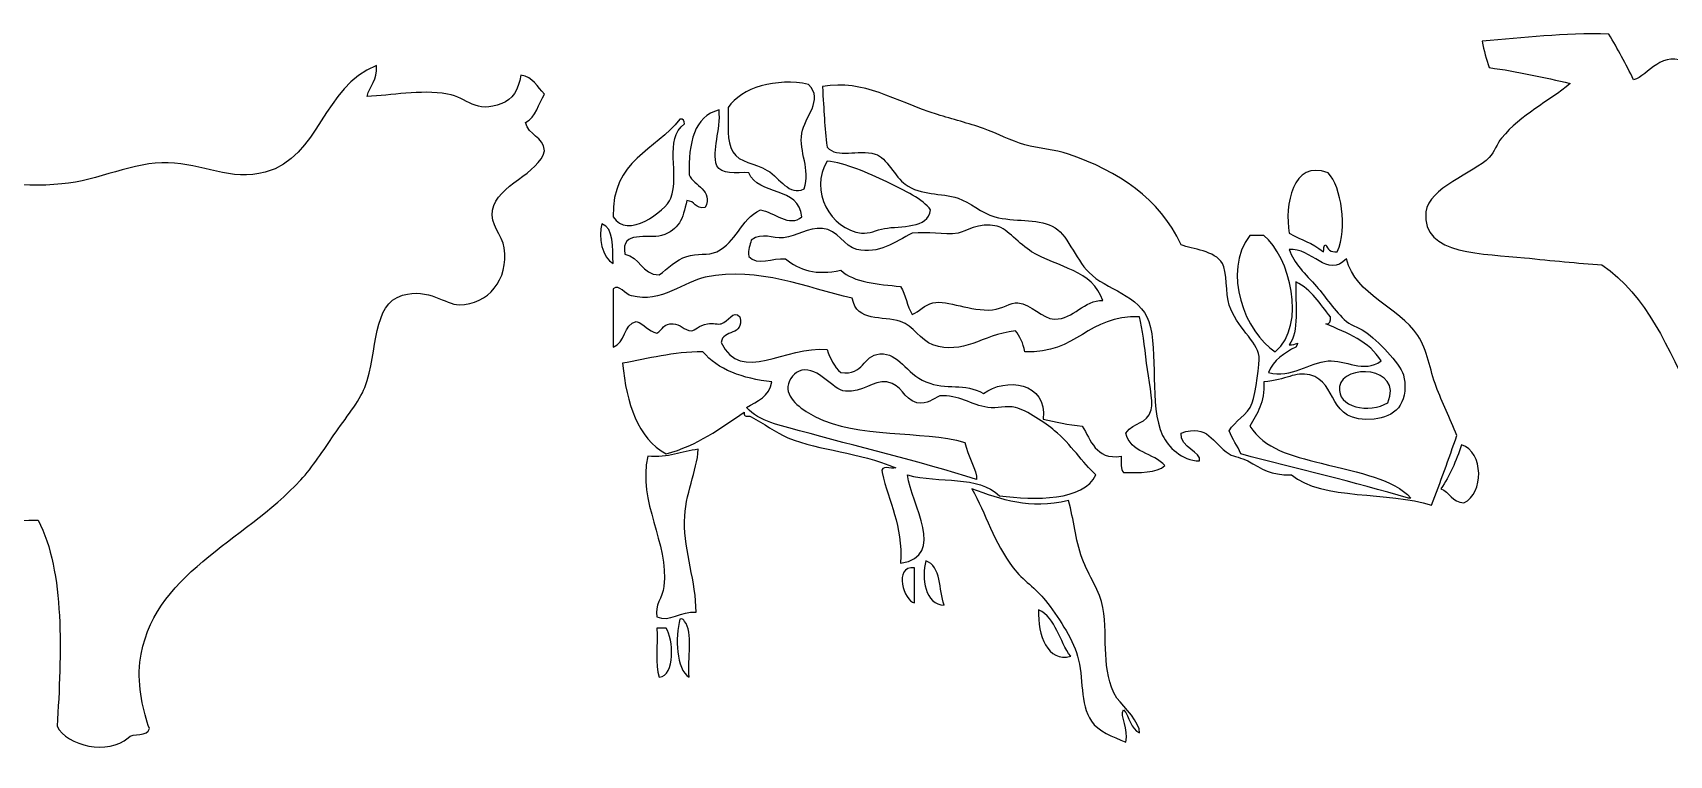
# Model space of a CAD drawing. Header units: centimetres. Extents: x -66 to 65, y -66 to 66.
# Drawn here: x -9.6 to 2.28, y 32.2 to 37.44 of the extents above; entities that cross this region are included whole.
import ezdxf

# ---------------------------------------------------------------- set-up
doc = ezdxf.new("R2010")
doc.units = ezdxf.units.CM
doc.header["$MEASUREMENT"] = 0
doc.layers.add('Layer 1', color=7, linetype='Continuous')

msp = doc.modelspace()

# ---------------------------------------------------------------- linework, layer by layer
at = {"layer": 'Layer 1'}
for points, knots in [([(1.83972, 37.42909), (1.90216, 37.32135), (1.96344, 37.21237), (2.01847, 37.09709), (2.01847, 37.09709), (2.1251, 37.12556), (2.22744, 37.32855), (2.41429, 37.21203), (2.41429, 37.21203), (2.36058, 37.0523), (2.34854, 36.79317), (2.50367, 36.73962), (2.50367, 36.73962), (3.01445, 36.73779), (3.49861, 36.84937), (3.99759, 36.829), (3.99759, 36.829), (4.52017, 36.80765), (5.03007, 36.66316), (5.52979, 36.62469), (5.52979, 36.62469), (5.58866, 36.62017), (5.65301, 36.62223), (5.70854, 36.62469), (5.70854, 36.62469), (6.2081, 36.64689), (6.73682, 36.67917), (7.24077, 36.70131), (7.24077, 36.70131), (7.32451, 36.70499), (7.41058, 36.7233), (7.49609, 36.71406), (7.49609, 36.71406), (7.86018, 36.67482), (8.12315, 36.41566), (8.18565, 36.06289), (8.18565, 36.06289), (8.21401, 35.90229), (8.20875, 35.69742), (8.22388, 35.50107), (8.22388, 35.50107), (8.23766, 35.32377), (8.2116, 35.10618), (8.26222, 34.93928), (8.26222, 34.93928), (8.28452, 34.86583), (8.37252, 34.80643), (8.41544, 34.73497), (8.41544, 34.73497), (8.55842, 34.49698), (8.55649, 34.23692), (8.5176, 33.86671), (8.5176, 33.86671), (8.28789, 34.04562), (8.21695, 34.38326), (8.10898, 34.6839), (8.10898, 34.6839), (8.18894, 35.15592), (8.15748, 35.76702), (7.93023, 36.05013), (7.93023, 36.05013), (7.91102, 35.69231), (7.90941, 35.31139), (7.89192, 34.91374), (7.89192, 34.91374), (7.88054, 34.65535), (7.83403, 34.37354), (7.85366, 34.16042), (7.85366, 34.16042), (7.87218, 33.95883), (8.0182, 33.79365), (8.04514, 33.62414), (8.04514, 33.62414), (7.98325, 33.47751), (7.92841, 33.32381), (7.85366, 33.19001), (7.85366, 33.19001), (7.87369, 33.02705), (7.86996, 32.84031), (7.87919, 32.66651), (7.87919, 32.66651), (7.76568, 32.6268), (7.69742, 32.54181), (7.71319, 32.37282), (7.71319, 32.37282), (7.58365, 32.3692), (7.4153, 32.34043), (7.29184, 32.37282), (7.29184, 32.37282), (7.34542, 32.58181), (7.52597, 32.78933), (7.54722, 33.04954), (7.54722, 33.04954), (7.55251, 33.11444), (7.52118, 33.17728), (7.52163, 33.24107), (7.52163, 33.24107), (7.52203, 33.28626), (7.54753, 33.32857), (7.54722, 33.36876), (7.54722, 33.36876), (7.54539, 33.55738), (7.4475, 33.72441), (7.394, 33.89226), (7.394, 33.89226), (7.21882, 33.79145), (7.1759, 33.55137), (7.11309, 33.35598), (7.11309, 33.35598), (7.04734, 33.15162), (6.98061, 32.92624), (6.9854, 32.67926), (6.9854, 32.67926), (6.89878, 32.58282), (6.80567, 32.49297), (6.71727, 32.39835), (6.71727, 32.39835), (6.61085, 32.39835), (6.50444, 32.39835), (6.39802, 32.39835), (6.39802, 32.39835), (6.45591, 32.55874), (6.5509, 32.70945), (6.62789, 32.88354), (6.62789, 32.88354), (6.7342, 33.12405), (6.83847, 33.36085), (6.80664, 33.7518), (6.80664, 33.7518), (6.74605, 33.77424), (6.72451, 33.65814), (6.65342, 33.64967), (6.65342, 33.64967), (6.52809, 33.71672), (6.37788, 33.74714), (6.27033, 33.64967), (6.27033, 33.64967), (6.13661, 33.75423), (6.04644, 33.90243), (5.91282, 34.00718), (5.91282, 34.00718), (5.39532, 33.98419), (4.8592, 33.97974), (4.34236, 33.95612), (4.34236, 33.95612), (4.29346, 33.77663), (4.12535, 33.6002), (4.08696, 33.3943), (4.08696, 33.3943), (4.04074, 33.14604), (4.14149, 32.89802), (4.09977, 32.60267), (4.09977, 32.60267), (3.99277, 32.56917), (3.91342, 32.50805), (3.93374, 32.34729), (3.93374, 32.34729), (3.78592, 32.34938), (3.58055, 32.34441), (3.47408, 32.34729), (3.47408, 32.34729), (3.49731, 32.50011), (3.64654, 32.65802), (3.67836, 32.83251), (3.67836, 32.83251), (3.72059, 33.0636), (3.65246, 33.29378), (3.66563, 33.54752), (3.66563, 33.54752), (3.53834, 33.50558), (3.55924, 33.28415), (3.53794, 33.12614), (3.53794, 33.12614), (3.5154, 32.95887), (3.49905, 32.78292), (3.4741, 32.64095), (3.4741, 32.64095), (3.38835, 32.56927), (3.30545, 32.49464), (3.3081, 32.33451), (3.3081, 32.33451), (3.17615, 32.33451), (3.0442, 32.33451), (2.91228, 32.33451), (2.91228, 32.33451), (2.92707, 32.58078), (3.13667, 32.82089), (3.18046, 33.10064), (3.18046, 33.10064), (3.22052, 33.35655), (3.17035, 33.6133), (3.20599, 33.90505), (3.20599, 33.90505), (3.0729, 33.98051), (2.92543, 34.04158), (2.78464, 34.10936), (2.78464, 34.10936), (2.67788, 34.32465), (2.56395, 34.54825), (2.45267, 34.77333), (2.45267, 34.77333), (2.26556, 35.15171), (2.12252, 35.53022), (1.78865, 35.7565), (1.78865, 35.7565), (1.61519, 35.7687), (1.4254, 35.7855), (1.22689, 35.80756), (1.22689, 35.80756), (0.94437, 35.83897), (0.47791, 35.81986), (0.51185, 36.13956), (0.51185, 36.13956), (0.53061, 36.3163), (0.85748, 36.41811), (0.97151, 36.53538), (0.97151, 36.53538), (1.00937, 36.57433), (1.02705, 36.63508), (1.06089, 36.67582), (1.06089, 36.67582), (1.20273, 36.84677), (1.39887, 36.9367), (1.55886, 37.07164), (1.55886, 37.07164), (1.36772, 37.11461), (1.17685, 37.15781), (0.97151, 37.18655), (0.97151, 37.18655), (0.95257, 37.24852), (0.92986, 37.3067), (0.92045, 37.37808), (0.92045, 37.37808), (1.2212, 37.40064), (1.50631, 37.43901), (1.83972, 37.42909)], [0, 0, 0, 0, 0.01666667, 0.01666667, 0.01666667, 0.01666667, 0.03333333, 0.03333333, 0.03333333, 0.03333333, 0.05, 0.05, 0.05, 0.05, 0.06666667, 0.06666667, 0.06666667, 0.06666667, 0.08333333, 0.08333333, 0.08333333, 0.08333333, 0.1, 0.1, 0.1, 0.1, 0.11666667, 0.11666667, 0.11666667, 0.11666667, 0.13333333, 0.13333333, 0.13333333, 0.13333333, 0.15, 0.15, 0.15, 0.15, 0.16666667, 0.16666667, 0.16666667, 0.16666667, 0.18333333, 0.18333333, 0.18333333, 0.18333333, 0.2, 0.2, 0.2, 0.2, 0.21666667, 0.21666667, 0.21666667, 0.21666667, 0.23333333, 0.23333333, 0.23333333, 0.23333333, 0.25, 0.25, 0.25, 0.25, 0.26666667, 0.26666667, 0.26666667, 0.26666667, 0.28333333, 0.28333333, 0.28333333, 0.28333333, 0.3, 0.3, 0.3, 0.3, 0.31666667, 0.31666667, 0.31666667, 0.31666667, 0.33333333, 0.33333333, 0.33333333, 0.33333333, 0.35, 0.35, 0.35, 0.35, 0.36666667, 0.36666667, 0.36666667, 0.36666667, 0.38333333, 0.38333333, 0.38333333, 0.38333333, 0.4, 0.4, 0.4, 0.4, 0.41666667, 0.41666667, 0.41666667, 0.41666667, 0.43333333, 0.43333333, 0.43333333, 0.43333333, 0.45, 0.45, 0.45, 0.45, 0.46666667, 0.46666667, 0.46666667, 0.46666667, 0.48333333, 0.48333333, 0.48333333, 0.48333333, 0.5, 0.5, 0.5, 0.5, 0.51666667, 0.51666667, 0.51666667, 0.51666667, 0.53333333, 0.53333333, 0.53333333, 0.53333333, 0.55, 0.55, 0.55, 0.55, 0.56666667, 0.56666667, 0.56666667, 0.56666667, 0.58333333, 0.58333333, 0.58333333, 0.58333333, 0.6, 0.6, 0.6, 0.6, 0.61666667, 0.61666667, 0.61666667, 0.61666667, 0.63333333, 0.63333333, 0.63333333, 0.63333333, 0.65, 0.65, 0.65, 0.65, 0.66666667, 0.66666667, 0.66666667, 0.66666667, 0.68333333, 0.68333333, 0.68333333, 0.68333333, 0.7, 0.7, 0.7, 0.7, 0.71666667, 0.71666667, 0.71666667, 0.71666667, 0.73333333, 0.73333333, 0.73333333, 0.73333333, 0.75, 0.75, 0.75, 0.75, 0.76666667, 0.76666667, 0.76666667, 0.76666667, 0.78333333, 0.78333333, 0.78333333, 0.78333333, 0.8, 0.8, 0.8, 0.8, 0.81666667, 0.81666667, 0.81666667, 0.81666667, 0.83333333, 0.83333333, 0.83333333, 0.83333333, 0.85, 0.85, 0.85, 0.85, 0.86666667, 0.86666667, 0.86666667, 0.86666667, 0.88333333, 0.88333333, 0.88333333, 0.88333333, 0.9, 0.9, 0.9, 0.9, 0.91666667, 0.91666667, 0.91666667, 0.91666667, 0.93333333, 0.93333333, 0.93333333, 0.93333333, 0.95, 0.95, 0.95, 0.95, 0.96666667, 0.96666667, 0.96666667, 0.96666667, 1, 1, 1, 1]), ([(-7.17144, 36.97744), (-6.99459, 36.9822), (-6.78922, 37.02935), (-6.5878, 36.99461), (-6.5878, 36.99461), (-6.44252, 36.96961), (-6.3841, 36.84869), (-6.19304, 36.92598), (-6.19304, 36.92598), (-6.11671, 36.95683), (-6.07408, 37.02089), (-6.05567, 37.13193), (-6.05567, 37.13193), (-5.96582, 37.11883), (-5.93565, 37.04599), (-5.88406, 36.99461), (-5.88406, 36.99461), (-5.92737, 36.92349), (-5.9451, 36.82676), (-6.02138, 36.78861), (-6.02138, 36.78861), (-6.00154, 36.69402), (-5.89247, 36.68865), (-5.88406, 36.58268), (-5.88406, 36.58268), (-5.91891, 36.41692), (-6.22828, 36.33535), (-6.2617, 36.15353), (-6.2617, 36.15353), (-6.28104, 36.04817), (-6.18984, 35.9757), (-6.17587, 35.87889), (-6.17587, 35.87889), (-6.14245, 35.6477), (-6.29276, 35.46691), (-6.50202, 35.46691), (-6.50202, 35.46691), (-6.60381, 35.46691), (-6.72199, 35.59068), (-6.914, 35.53557), (-6.914, 35.53557), (-7.13773, 35.47138), (-7.08704, 35.13973), (-7.18864, 34.86612), (-7.18864, 34.86612), (-7.22584, 34.76584), (-7.32876, 34.64334), (-7.41174, 34.52274), (-7.41174, 34.52274), (-7.48566, 34.41553), (-7.56946, 34.28681), (-7.65209, 34.19664), (-7.65209, 34.19664), (-8.06791, 33.74306), (-8.74143, 33.51478), (-8.81933, 32.87489), (-8.81933, 32.87489), (-8.84071, 32.69952), (-8.79192, 32.50855), (-8.7507, 32.39425), (-8.7507, 32.39425), (-8.75993, 32.32911), (-8.8741, 32.36888), (-8.90519, 32.32559), (-8.90519, 32.32559), (-9.0491, 32.20012), (-9.34823, 32.26627), (-9.42018, 32.41142), (-9.42018, 32.41142), (-9.38822, 32.93138), (-9.36229, 33.53058), (-9.55745, 33.90483), (-9.55745, 33.90483), (-9.92144, 33.89959), (-10.29159, 33.86744), (-10.65605, 33.90483), (-10.65605, 33.90483), (-10.79096, 33.91861), (-10.95786, 34.01453), (-11.10238, 33.97346), (-11.10238, 33.97346), (-11.27237, 33.92515), (-11.35371, 33.60622), (-11.3255, 33.35553), (-11.3255, 33.35553), (-11.29798, 33.11058), (-11.09738, 32.86661), (-11.05086, 32.66894), (-11.05086, 32.66894), (-11.02088, 32.54149), (-11.04073, 32.45934), (-11.11955, 32.39422), (-11.11955, 32.39422), (-11.48539, 32.34879), (-11.42578, 32.72881), (-11.63448, 32.84052), (-11.63448, 32.84052), (-11.60501, 33.25912), (-11.72367, 33.52952), (-11.7718, 33.87046), (-11.7718, 33.87046), (-11.7977, 33.90631), (-11.83064, 33.80458), (-11.89195, 33.81895), (-11.89195, 33.81895), (-11.96839, 33.83665), (-11.99358, 33.97172), (-12.04641, 33.97347), (-12.04641, 33.97347), (-12.12758, 33.97617), (-12.22707, 33.76106), (-12.28673, 33.63017), (-12.28673, 33.63017), (-12.36214, 33.46491), (-12.41624, 33.32145), (-12.47556, 33.2525), (-12.47556, 33.2525), (-12.47556, 33.01795), (-12.47556, 32.78331), (-12.47556, 32.54873), (-12.47556, 32.54873), (-12.65767, 32.55561), (-12.84024, 32.53971), (-12.90471, 32.66893), (-12.90471, 32.66893), (-12.98625, 32.83228), (-12.88714, 33.01043), (-12.78454, 33.1152), (-12.78454, 33.1152), (-12.76642, 33.49924), (-12.67334, 33.86982), (-12.69874, 34.24809), (-12.69874, 34.24809), (-12.71398, 34.47579), (-12.8042, 34.65147), (-12.78454, 34.93471), (-12.78454, 34.93471), (-12.90646, 34.87648), (-12.99771, 34.75411), (-13.02486, 34.55707), (-13.02486, 34.55707), (-13.05785, 34.31701), (-12.92355, 33.98597), (-13.14498, 33.90482), (-13.14498, 33.90482), (-13.27812, 34.02338), (-13.18684, 34.36647), (-13.21369, 34.59144), (-13.21369, 34.59144), (-13.32765, 34.44216), (-13.3341, 34.18544), (-13.40247, 33.99062), (-13.40247, 33.99062), (-13.53775, 34.45473), (-13.14037, 34.86496), (-13.02488, 35.31237), (-13.02488, 35.31237), (-12.90537, 35.77491), (-12.93402, 36.23211), (-12.63002, 36.49678), (-12.63002, 36.49678), (-12.19163, 36.54951), (-11.77624, 36.59108), (-11.32544, 36.56544), (-11.32544, 36.56544), (-10.66245, 36.52776), (-9.99951, 36.28509), (-9.38575, 36.34232), (-9.38575, 36.34232), (-9.12434, 36.36666), (-8.86545, 36.5043), (-8.6133, 36.49678), (-8.6133, 36.49678), (-8.3702, 36.48958), (-8.1579, 36.35991), (-7.90951, 36.42812), (-7.90951, 36.42812), (-7.5115, 36.5375), (-7.4953, 37.05111), (-7.10272, 37.20054), (-7.10272, 37.20054), (-7.09302, 37.09357), (-7.15387, 37.05716), (-7.17144, 36.97744)], [0, 0, 0, 0, 0.0212766, 0.0212766, 0.0212766, 0.0212766, 0.04255319, 0.04255319, 0.04255319, 0.04255319, 0.06382979, 0.06382979, 0.06382979, 0.06382979, 0.08510638, 0.08510638, 0.08510638, 0.08510638, 0.10638298, 0.10638298, 0.10638298, 0.10638298, 0.12765957, 0.12765957, 0.12765957, 0.12765957, 0.14893617, 0.14893617, 0.14893617, 0.14893617, 0.17021277, 0.17021277, 0.17021277, 0.17021277, 0.19148936, 0.19148936, 0.19148936, 0.19148936, 0.21276596, 0.21276596, 0.21276596, 0.21276596, 0.23404255, 0.23404255, 0.23404255, 0.23404255, 0.25531915, 0.25531915, 0.25531915, 0.25531915, 0.27659574, 0.27659574, 0.27659574, 0.27659574, 0.29787234, 0.29787234, 0.29787234, 0.29787234, 0.31914894, 0.31914894, 0.31914894, 0.31914894, 0.34042553, 0.34042553, 0.34042553, 0.34042553, 0.36170213, 0.36170213, 0.36170213, 0.36170213, 0.38297872, 0.38297872, 0.38297872, 0.38297872, 0.40425532, 0.40425532, 0.40425532, 0.40425532, 0.42553191, 0.42553191, 0.42553191, 0.42553191, 0.44680851, 0.44680851, 0.44680851, 0.44680851, 0.46808511, 0.46808511, 0.46808511, 0.46808511, 0.4893617, 0.4893617, 0.4893617, 0.4893617, 0.5106383, 0.5106383, 0.5106383, 0.5106383, 0.53191489, 0.53191489, 0.53191489, 0.53191489, 0.55319149, 0.55319149, 0.55319149, 0.55319149, 0.57446809, 0.57446809, 0.57446809, 0.57446809, 0.59574468, 0.59574468, 0.59574468, 0.59574468, 0.61702128, 0.61702128, 0.61702128, 0.61702128, 0.63829787, 0.63829787, 0.63829787, 0.63829787, 0.65957447, 0.65957447, 0.65957447, 0.65957447, 0.68085106, 0.68085106, 0.68085106, 0.68085106, 0.70212766, 0.70212766, 0.70212766, 0.70212766, 0.72340426, 0.72340426, 0.72340426, 0.72340426, 0.74468085, 0.74468085, 0.74468085, 0.74468085, 0.76595745, 0.76595745, 0.76595745, 0.76595745, 0.78723404, 0.78723404, 0.78723404, 0.78723404, 0.80851064, 0.80851064, 0.80851064, 0.80851064, 0.82978723, 0.82978723, 0.82978723, 0.82978723, 0.85106383, 0.85106383, 0.85106383, 0.85106383, 0.87234043, 0.87234043, 0.87234043, 0.87234043, 0.89361702, 0.89361702, 0.89361702, 0.89361702, 0.91489362, 0.91489362, 0.91489362, 0.91489362, 0.93617021, 0.93617021, 0.93617021, 0.93617021, 0.95744681, 0.95744681, 0.95744681, 0.95744681, 1, 1, 1, 1]), ([(-3.96715, 37.06499), (-3.85436, 36.94828), (-3.99827, 36.8284), (-4.01718, 36.71108), (-4.01718, 36.71108), (-4.03935, 36.57315), (-3.95008, 36.45152), (-4.00043, 36.30645), (-4.00043, 36.30645), (-4.11153, 36.25441), (-4.17008, 36.38231), (-4.26734, 36.44128), (-4.26734, 36.44128), (-4.35732, 36.49594), (-4.46853, 36.49399), (-4.51748, 36.57616), (-4.51748, 36.57616), (-4.56463, 36.65535), (-4.54666, 36.76502), (-4.5509, 36.89641), (-4.5509, 36.89641), (-4.45618, 37.04327), (-4.19972, 37.11341), (-3.96715, 37.06499)], [0, 0, 0, 0, 0.14285714, 0.14285714, 0.14285714, 0.14285714, 0.28571429, 0.28571429, 0.28571429, 0.28571429, 0.42857143, 0.42857143, 0.42857143, 0.42857143, 0.57142857, 0.57142857, 0.57142857, 0.57142857, 0.71428571, 0.71428571, 0.71428571, 0.71428571, 1, 1, 1, 1]), ([(0.4026, 34.06441), (0.27195, 34.20546), (0.04147, 34.24335), (-0.24783, 34.3173), (-0.24783, 34.3173), (-0.46884, 34.37379), (-0.65928, 34.41988), (-0.76483, 34.58702), (-0.76483, 34.58702), (-0.71485, 34.67687), (-0.6558, 34.75762), (-0.66495, 34.9073), (-0.66495, 34.9073), (-0.49863, 34.92103), (-0.44019, 34.98392), (-0.33123, 34.95791), (-0.33123, 34.95791), (-0.1179, 34.90674), (-0.21722, 34.60437), (0.13571, 34.63763), (0.13571, 34.63763), (0.27819, 34.65102), (0.3899, 34.74309), (0.35254, 34.94105), (0.35254, 34.94105), (0.33651, 35.02577), (0.19273, 35.17642), (0.08563, 35.2613), (0.08563, 35.2613), (0.04242, 35.29548), (-0.02475, 35.31128), (-0.06449, 35.34557), (-0.06449, 35.34557), (-0.15183, 35.42106), (-0.21549, 35.52459), (-0.28132, 35.59846), (-0.28132, 35.59846), (-0.36345, 35.69075), (-0.44626, 35.76718), (-0.48142, 35.86815), (-0.48142, 35.86815), (-0.31733, 35.88336), (-0.20244, 35.65246), (-0.06446, 35.80073), (-0.06446, 35.80073), (0.00314, 35.53125), (0.31186, 35.45455), (0.45256, 35.24447), (0.45256, 35.24447), (0.52381, 35.13819), (0.53966, 34.99653), (0.58604, 34.87358), (0.58604, 34.87358), (0.63007, 34.75666), (0.6851, 34.64376), (0.73616, 34.51957), (0.73616, 34.51957), (0.67869, 34.34725), (0.61546, 34.18074), (0.55264, 34.01387), (0.55264, 34.01387), (0.2416, 34.11513), (-0.23733, 34.0471), (-0.46476, 34.23297), (-0.46476, 34.23297), (-0.6184, 34.23091), (-0.67539, 34.27432), (-0.78155, 34.3342), (-0.78155, 34.3342), (-0.82597, 34.3591), (-0.87976, 34.36214), (-0.91509, 34.38476), (-0.91509, 34.38476), (-1.04516, 34.46773), (-1.0623, 34.60413), (-1.26529, 34.53642), (-1.26529, 34.53642), (-1.27548, 34.42469), (-1.10953, 34.40206), (-1.13186, 34.33417), (-1.13186, 34.33417), (-1.26063, 34.3361), (-1.35988, 34.43717), (-1.39872, 34.51954), (-1.39872, 34.51954), (-1.50138, 34.73703), (-1.42584, 35.12692), (-1.49881, 35.34554), (-1.49881, 35.34554), (-1.56186, 35.53485), (-1.81419, 35.57999), (-1.93233, 35.69958), (-1.93233, 35.69958), (-2.03843, 35.80671), (-2.0874, 35.98213), (-2.19929, 36.03679), (-2.19929, 36.03679), (-2.31618, 36.09373), (-2.47469, 36.06581), (-2.61625, 36.10413), (-2.61625, 36.10413), (-2.71256, 36.13019), (-2.79741, 36.21062), (-2.883, 36.23896), (-2.883, 36.23896), (-3.00725, 36.28005), (-3.15145, 36.25626), (-3.2667, 36.34014), (-3.2667, 36.34014), (-3.33737, 36.39155), (-3.40166, 36.5349), (-3.4835, 36.55929), (-3.4835, 36.55929), (-3.61357, 36.598), (-3.75589, 36.52267), (-3.83368, 36.60985), (-3.83368, 36.60985), (-3.85223, 36.75804), (-3.85551, 36.86851), (-3.8671, 37.04808), (-3.8671, 37.04808), (-3.561, 37.10187), (-3.3527, 36.94598), (-3.03319, 36.84583), (-3.03319, 36.84583), (-2.92416, 36.81162), (-2.8071, 36.78312), (-2.69963, 36.74465), (-2.69963, 36.74465), (-2.59745, 36.70808), (-2.49876, 36.65511), (-2.39943, 36.6267), (-2.39943, 36.6267), (-2.29701, 36.59733), (-2.18279, 36.59408), (-2.08249, 36.55926), (-2.08249, 36.55926), (-1.71482, 36.43184), (-1.42331, 36.23988), (-1.26527, 35.90185), (-1.26527, 35.90185), (-1.1824, 35.86849), (-1.02074, 35.85946), (-0.96497, 35.76691), (-0.96497, 35.76691), (-0.92997, 35.70854), (-0.94187, 35.54884), (-0.91504, 35.46349), (-0.91504, 35.46349), (-0.86583, 35.30723), (-0.7133, 35.20412), (-0.69816, 35.09268), (-0.69816, 35.09268), (-0.69297, 35.054), (-0.72446, 34.8204), (-0.7483, 34.75552), (-0.7483, 34.75552), (-0.78262, 34.66165), (-0.87715, 34.62447), (-0.91507, 34.55322), (-0.91507, 34.55322), (-0.89605, 34.48816), (-0.85162, 34.44876), (-0.83173, 34.38471), (-0.83173, 34.38471), (-0.42554, 34.27822), (-0.01033, 34.18087), (0.38588, 34.06435), (0.38588, 34.06435), (0.39144, 34.06441), (0.39707, 34.06441), (0.4026, 34.06441)], [0, 0, 0, 0, 0.02272727, 0.02272727, 0.02272727, 0.02272727, 0.04545455, 0.04545455, 0.04545455, 0.04545455, 0.06818182, 0.06818182, 0.06818182, 0.06818182, 0.09090909, 0.09090909, 0.09090909, 0.09090909, 0.11363636, 0.11363636, 0.11363636, 0.11363636, 0.13636364, 0.13636364, 0.13636364, 0.13636364, 0.15909091, 0.15909091, 0.15909091, 0.15909091, 0.18181818, 0.18181818, 0.18181818, 0.18181818, 0.20454545, 0.20454545, 0.20454545, 0.20454545, 0.22727273, 0.22727273, 0.22727273, 0.22727273, 0.25, 0.25, 0.25, 0.25, 0.27272727, 0.27272727, 0.27272727, 0.27272727, 0.29545455, 0.29545455, 0.29545455, 0.29545455, 0.31818182, 0.31818182, 0.31818182, 0.31818182, 0.34090909, 0.34090909, 0.34090909, 0.34090909, 0.36363636, 0.36363636, 0.36363636, 0.36363636, 0.38636364, 0.38636364, 0.38636364, 0.38636364, 0.40909091, 0.40909091, 0.40909091, 0.40909091, 0.43181818, 0.43181818, 0.43181818, 0.43181818, 0.45454545, 0.45454545, 0.45454545, 0.45454545, 0.47727273, 0.47727273, 0.47727273, 0.47727273, 0.5, 0.5, 0.5, 0.5, 0.52272727, 0.52272727, 0.52272727, 0.52272727, 0.54545455, 0.54545455, 0.54545455, 0.54545455, 0.56818182, 0.56818182, 0.56818182, 0.56818182, 0.59090909, 0.59090909, 0.59090909, 0.59090909, 0.61363636, 0.61363636, 0.61363636, 0.61363636, 0.63636364, 0.63636364, 0.63636364, 0.63636364, 0.65909091, 0.65909091, 0.65909091, 0.65909091, 0.68181818, 0.68181818, 0.68181818, 0.68181818, 0.70454545, 0.70454545, 0.70454545, 0.70454545, 0.72727273, 0.72727273, 0.72727273, 0.72727273, 0.75, 0.75, 0.75, 0.75, 0.77272727, 0.77272727, 0.77272727, 0.77272727, 0.79545455, 0.79545455, 0.79545455, 0.79545455, 0.81818182, 0.81818182, 0.81818182, 0.81818182, 0.84090909, 0.84090909, 0.84090909, 0.84090909, 0.86363636, 0.86363636, 0.86363636, 0.86363636, 0.88636364, 0.88636364, 0.88636364, 0.88636364, 0.90909091, 0.90909091, 0.90909091, 0.90909091, 0.93181818, 0.93181818, 0.93181818, 0.93181818, 0.95454545, 0.95454545, 0.95454545, 0.95454545, 1, 1, 1, 1]), ([(-4.90115, 36.81218), (-4.87273, 36.81837), (-4.86959, 36.79903), (-4.86765, 36.77842), (-4.86765, 36.77842), (-5.02071, 36.66748), (-4.89974, 36.40896), (-4.96785, 36.23896), (-4.96785, 36.23896), (-5.00516, 36.14559), (-5.28599, 35.93427), (-5.38478, 36.10413), (-5.38478, 36.10413), (-5.3987, 36.51725), (-5.07252, 36.58657), (-4.90115, 36.81218)], [0, 0, 0, 0, 0.2, 0.2, 0.2, 0.2, 0.4, 0.4, 0.4, 0.4, 0.6, 0.6, 0.6, 0.6, 1, 1, 1, 1]), ([(-4.6176, 36.8796), (-4.60128, 36.73125), (-4.67253, 36.59041), (-4.63424, 36.47503), (-4.63424, 36.47503), (-4.60365, 36.41045), (-4.49327, 36.42645), (-4.4008, 36.42444), (-4.4008, 36.42444), (-4.33484, 36.25516), (-4.03067, 36.3266), (-4.01718, 36.10416), (-4.01718, 36.10416), (-4.10296, 36.02484), (-4.2212, 36.1393), (-4.31743, 36.15475), (-4.31743, 36.15475), (-4.46549, 36.08255), (-4.48896, 35.91887), (-4.63427, 35.8513), (-4.63427, 35.8513), (-4.69743, 35.82201), (-4.77876, 35.84191), (-4.8511, 35.81762), (-4.8511, 35.81762), (-4.93114, 35.79074), (-4.98977, 35.73068), (-5.05123, 35.68279), (-5.05123, 35.68279), (-5.18135, 35.68604), (-5.18942, 35.81275), (-5.30137, 35.83445), (-5.30137, 35.83445), (-5.33222, 36.01413), (-5.13196, 35.93907), (-5.03454, 35.96933), (-5.03454, 35.96933), (-4.90505, 36.00957), (-4.88079, 36.08683), (-4.85108, 36.22217), (-4.85108, 36.22217), (-4.79187, 36.22032), (-4.79046, 36.15981), (-4.7176, 36.17161), (-4.7176, 36.17161), (-4.65677, 36.29657), (-4.79798, 36.32848), (-4.83444, 36.40762), (-4.83444, 36.40762), (-4.84027, 36.64391), (-4.79728, 36.83086), (-4.6176, 36.8796)], [0, 0, 0, 0, 0.07142857, 0.07142857, 0.07142857, 0.07142857, 0.14285714, 0.14285714, 0.14285714, 0.14285714, 0.21428571, 0.21428571, 0.21428571, 0.21428571, 0.28571429, 0.28571429, 0.28571429, 0.28571429, 0.35714286, 0.35714286, 0.35714286, 0.35714286, 0.42857143, 0.42857143, 0.42857143, 0.42857143, 0.5, 0.5, 0.5, 0.5, 0.57142857, 0.57142857, 0.57142857, 0.57142857, 0.64285714, 0.64285714, 0.64285714, 0.64285714, 0.71428571, 0.71428571, 0.71428571, 0.71428571, 0.78571429, 0.78571429, 0.78571429, 0.78571429, 0.85714286, 0.85714286, 0.85714286, 0.85714286, 1, 1, 1, 1]), ([(-3.08318, 36.15472), (-3.09818, 36.01563), (-3.30212, 36.04026), (-3.41677, 36.01981), (-3.41677, 36.01981), (-3.47641, 36.0092), (-3.52723, 35.97925), (-3.58356, 35.98615), (-3.58356, 35.98615), (-3.80838, 36.01361), (-3.96602, 36.29455), (-3.83364, 36.5087), (-3.83364, 36.5087), (-3.70145, 36.4964), (-3.53717, 36.4221), (-3.40001, 36.35699), (-3.40001, 36.35699), (-3.27076, 36.29564), (-3.1348, 36.23264), (-3.08318, 36.15472)], [0, 0, 0, 0, 0.16666667, 0.16666667, 0.16666667, 0.16666667, 0.33333333, 0.33333333, 0.33333333, 0.33333333, 0.5, 0.5, 0.5, 0.5, 0.66666667, 0.66666667, 0.66666667, 0.66666667, 1, 1, 1, 1]), ([(-0.13111, 35.8513), (-0.1835, 35.84331), (-0.19932, 35.87228), (-0.21445, 35.90191), (-0.21445, 35.90191), (-0.23408, 35.89916), (-0.22855, 35.87114), (-0.23122, 35.8513), (-0.23122, 35.8513), (-0.32332, 35.922), (-0.37687, 35.928), (-0.48138, 35.98618), (-0.48138, 35.98618), (-0.5116, 36.18861), (-0.46169, 36.52016), (-0.1978, 36.42444), (-0.1978, 36.42444), (-0.09918, 36.31932), (-0.05872, 36.02261), (-0.13111, 35.8513)], [0, 0, 0, 0, 0.16666667, 0.16666667, 0.16666667, 0.16666667, 0.33333333, 0.33333333, 0.33333333, 0.33333333, 0.5, 0.5, 0.5, 0.5, 0.66666667, 0.66666667, 0.66666667, 0.66666667, 1, 1, 1, 1]), ([(-5.46818, 36.05354), (-5.37716, 36.02198), (-5.39338, 35.88185), (-5.38481, 35.76697), (-5.38481, 35.76697), (-5.46453, 35.80203), (-5.49549, 35.96523), (-5.46818, 36.05354)], [0, 0, 0, 0, 0.33333333, 0.33333333, 0.33333333, 0.33333333, 1, 1, 1, 1]), ([(-1.8323, 35.49726), (-1.96864, 35.50414), (-2.04484, 35.36023), (-2.18256, 35.36248), (-2.18256, 35.36248), (-2.27543, 35.36391), (-2.34861, 35.47281), (-2.44942, 35.4804), (-2.44942, 35.4804), (-2.49956, 35.48424), (-2.56486, 35.43598), (-2.63283, 35.42986), (-2.63283, 35.42986), (-2.79423, 35.41536), (-2.95512, 35.50371), (-3.06651, 35.4804), (-3.06651, 35.4804), (-3.12474, 35.46828), (-3.16475, 35.41502), (-3.21669, 35.39605), (-3.21669, 35.39605), (-3.25344, 35.45434), (-3.26315, 35.54014), (-3.30003, 35.5984), (-3.30003, 35.5984), (-3.46484, 35.61719), (-3.63806, 35.6275), (-3.73371, 35.71643), (-3.73371, 35.71643), (-3.9123, 35.67934), (-4.03772, 35.71482), (-4.13395, 35.8007), (-4.13395, 35.8007), (-4.2288, 35.80798), (-4.34297, 35.74715), (-4.40084, 35.81758), (-4.40084, 35.81758), (-4.41047, 35.87224), (-4.38944, 35.89603), (-4.38414, 35.93556), (-4.38414, 35.93556), (-4.29841, 35.99583), (-4.23275, 35.94337), (-4.15065, 35.95244), (-4.15065, 35.95244), (-4.05215, 35.96331), (-3.97158, 36.02938), (-3.8671, 36.01983), (-3.8671, 36.01983), (-3.75568, 36.00964), (-3.71004, 35.89034), (-3.61688, 35.86814), (-3.61688, 35.86814), (-3.45845, 35.83044), (-3.34134, 35.91973), (-3.2167, 35.98617), (-3.2167, 35.98617), (-3.09433, 35.99837), (-2.99461, 35.96977), (-2.88301, 35.98617), (-2.88301, 35.98617), (-2.82763, 35.99435), (-2.73773, 36.07002), (-2.59959, 36.03681), (-2.59959, 36.03681), (-2.52683, 36.01924), (-2.43677, 35.90386), (-2.34937, 35.85128), (-2.34937, 35.85128), (-2.15756, 35.73583), (-1.90763, 35.71834), (-1.8323, 35.49726)], [0, 0, 0, 0, 0.05263158, 0.05263158, 0.05263158, 0.05263158, 0.10526316, 0.10526316, 0.10526316, 0.10526316, 0.15789474, 0.15789474, 0.15789474, 0.15789474, 0.21052632, 0.21052632, 0.21052632, 0.21052632, 0.26315789, 0.26315789, 0.26315789, 0.26315789, 0.31578947, 0.31578947, 0.31578947, 0.31578947, 0.36842105, 0.36842105, 0.36842105, 0.36842105, 0.42105263, 0.42105263, 0.42105263, 0.42105263, 0.47368421, 0.47368421, 0.47368421, 0.47368421, 0.52631579, 0.52631579, 0.52631579, 0.52631579, 0.57894737, 0.57894737, 0.57894737, 0.57894737, 0.63157895, 0.63157895, 0.63157895, 0.63157895, 0.68421053, 0.68421053, 0.68421053, 0.68421053, 0.73684211, 0.73684211, 0.73684211, 0.73684211, 0.78947368, 0.78947368, 0.78947368, 0.78947368, 0.84210526, 0.84210526, 0.84210526, 0.84210526, 0.89473684, 0.89473684, 0.89473684, 0.89473684, 1, 1, 1, 1]), ([(-0.66494, 35.96933), (-0.47584, 35.81585), (-0.34934, 35.32295), (-0.58152, 35.1265), (-0.58152, 35.1265), (-0.79745, 35.26022), (-0.97252, 35.70594), (-0.76485, 35.96933), (-0.76485, 35.96933), (-0.73159, 35.96933), (-0.69817, 35.96933), (-0.66494, 35.96933)], [0, 0, 0, 0, 0.25, 0.25, 0.25, 0.25, 0.5, 0.5, 0.5, 0.5, 1, 1, 1, 1]), ([(-2.46606, 35.27818), (-2.43463, 35.23683), (-2.40952, 35.18925), (-2.39938, 35.12649), (-2.39938, 35.12649), (-2.01817, 35.10636), (-1.94266, 35.39531), (-1.56539, 35.37935), (-1.56539, 35.37935), (-1.54618, 35.28989), (-1.52972, 35.16909), (-1.51546, 35.04214), (-1.51546, 35.04214), (-1.50276, 34.9294), (-1.46358, 34.77224), (-1.48202, 34.70506), (-1.48202, 34.70506), (-1.51282, 34.59274), (-1.60524, 34.62613), (-1.66548, 34.53647), (-1.66548, 34.53647), (-1.635, 34.39322), (-1.46331, 34.39246), (-1.38195, 34.30046), (-1.38195, 34.30046), (-1.44331, 34.24445), (-1.56539, 34.2499), (-1.68217, 34.2499), (-1.68217, 34.2499), (-1.70522, 34.27165), (-1.6986, 34.32311), (-1.69887, 34.36793), (-1.69887, 34.36793), (-1.89085, 34.34237), (-1.91585, 34.4857), (-1.98242, 34.58703), (-1.98242, 34.58703), (-2.08365, 34.59711), (-2.17575, 34.6164), (-2.26597, 34.63764), (-2.26597, 34.63764), (-2.23046, 34.90635), (-2.53963, 34.94212), (-2.6996, 34.82301), (-2.6996, 34.82301), (-2.83613, 34.90403), (-2.96548, 34.84529), (-3.11656, 34.90733), (-3.11656, 34.90733), (-3.2638, 34.96787), (-3.31106, 35.12072), (-3.45009, 35.10966), (-3.45009, 35.10966), (-3.57841, 35.09937), (-3.56346, 34.95144), (-3.7337, 34.9747), (-3.7337, 34.9747), (-3.7818, 35.01603), (-3.81019, 35.0772), (-3.83366, 35.14329), (-3.83366, 35.14329), (-4.13155, 35.17115), (-4.46041, 34.88678), (-4.60082, 35.19385), (-4.60082, 35.19385), (-4.59262, 35.29222), (-4.43064, 35.23536), (-4.46747, 35.37935), (-4.46747, 35.37935), (-4.51406, 35.43123), (-4.54981, 35.34509), (-4.60082, 35.32876), (-4.60082, 35.32876), (-4.61897, 35.32297), (-4.66588, 35.33413), (-4.70102, 35.32876), (-4.70102, 35.32876), (-4.76407, 35.3191), (-4.79159, 35.27743), (-4.81773, 35.2782), (-4.81773, 35.2782), (-4.87268, 35.27976), (-4.89816, 35.32799), (-4.95111, 35.32876), (-4.95111, 35.32876), (-5.01871, 35.33524), (-5.02792, 35.28272), (-5.06782, 35.26132), (-5.06782, 35.26132), (-5.1333, 35.27389), (-5.15852, 35.3271), (-5.21802, 35.34559), (-5.21802, 35.34559), (-5.31211, 35.3227), (-5.29671, 35.18922), (-5.38481, 35.16017), (-5.38481, 35.16017), (-5.38481, 35.30061), (-5.38481, 35.4411), (-5.38481, 35.58162), (-5.38481, 35.58162), (-5.33912, 35.61935), (-5.30255, 35.53992), (-5.25138, 35.53108), (-5.25138, 35.53108), (-5.04064, 35.47554), (-4.86181, 35.63699), (-4.71761, 35.66594), (-4.71761, 35.66594), (-4.32108, 35.74539), (-3.98614, 35.58961), (-3.65023, 35.51415), (-3.65023, 35.51415), (-3.61803, 35.33497), (-3.43179, 35.38972), (-3.30003, 35.34561), (-3.30003, 35.34561), (-3.20819, 35.31492), (-3.15348, 35.20681), (-3.06651, 35.17707), (-3.06651, 35.17707), (-2.84082, 35.09969), (-2.71919, 35.24561), (-2.46606, 35.27818)], [0, 0, 0, 0, 0.03125, 0.03125, 0.03125, 0.03125, 0.0625, 0.0625, 0.0625, 0.0625, 0.09375, 0.09375, 0.09375, 0.09375, 0.125, 0.125, 0.125, 0.125, 0.15625, 0.15625, 0.15625, 0.15625, 0.1875, 0.1875, 0.1875, 0.1875, 0.21875, 0.21875, 0.21875, 0.21875, 0.25, 0.25, 0.25, 0.25, 0.28125, 0.28125, 0.28125, 0.28125, 0.3125, 0.3125, 0.3125, 0.3125, 0.34375, 0.34375, 0.34375, 0.34375, 0.375, 0.375, 0.375, 0.375, 0.40625, 0.40625, 0.40625, 0.40625, 0.4375, 0.4375, 0.4375, 0.4375, 0.46875, 0.46875, 0.46875, 0.46875, 0.5, 0.5, 0.5, 0.5, 0.53125, 0.53125, 0.53125, 0.53125, 0.5625, 0.5625, 0.5625, 0.5625, 0.59375, 0.59375, 0.59375, 0.59375, 0.625, 0.625, 0.625, 0.625, 0.65625, 0.65625, 0.65625, 0.65625, 0.6875, 0.6875, 0.6875, 0.6875, 0.71875, 0.71875, 0.71875, 0.71875, 0.75, 0.75, 0.75, 0.75, 0.78125, 0.78125, 0.78125, 0.78125, 0.8125, 0.8125, 0.8125, 0.8125, 0.84375, 0.84375, 0.84375, 0.84375, 0.875, 0.875, 0.875, 0.875, 0.90625, 0.90625, 0.90625, 0.90625, 0.9375, 0.9375, 0.9375, 0.9375, 1, 1, 1, 1]), ([(-0.4814, 35.17701), (-0.40459, 35.26797), (-0.43785, 35.47017), (-0.43134, 35.6322), (-0.43134, 35.6322), (-0.31894, 35.5773), (-0.25613, 35.47213), (-0.1812, 35.37931), (-0.1812, 35.37931), (-0.17554, 35.34542), (-0.18456, 35.32653), (-0.21446, 35.32872), (-0.21446, 35.32872), (-0.06026, 35.25982), (0.1055, 35.20259), (0.1858, 35.05898), (0.1858, 35.05898), (0.06404, 34.96907), (-0.07706, 35.06864), (-0.19782, 35.05898), (-0.19782, 35.05898), (-0.3358, 35.04792), (-0.46137, 34.9314), (-0.6315, 34.97466), (-0.6315, 34.97466), (-0.59398, 35.06607), (-0.51649, 35.11701), (-0.43137, 35.16013), (-0.43137, 35.16013), (-0.40067, 35.21675), (-0.42935, 35.16849), (-0.4814, 35.17701)], [0, 0, 0, 0, 0.11111111, 0.11111111, 0.11111111, 0.11111111, 0.22222222, 0.22222222, 0.22222222, 0.22222222, 0.33333333, 0.33333333, 0.33333333, 0.33333333, 0.44444444, 0.44444444, 0.44444444, 0.44444444, 0.55555556, 0.55555556, 0.55555556, 0.55555556, 0.66666667, 0.66666667, 0.66666667, 0.66666667, 0.77777778, 0.77777778, 0.77777778, 0.77777778, 1, 1, 1, 1]), ([(-4.43411, 34.68808), (-4.60715, 34.57079), (-4.77378, 34.4471), (-5.00111, 34.38476), (-5.00111, 34.38476), (-5.20698, 34.50253), (-5.28781, 34.74676), (-5.318, 35.04212), (-5.318, 35.04212), (-5.12927, 35.07615), (-4.95475, 35.12446), (-4.73438, 35.12647), (-4.73438, 35.12647), (-4.62553, 34.99481), (-4.44823, 34.9324), (-4.234, 34.90729), (-4.234, 34.90729), (-4.25112, 34.80103), (-4.33997, 34.76711), (-4.41749, 34.72187), (-4.41749, 34.72187), (-4.3252, 34.61889), (-4.16862, 34.59114), (-4.03384, 34.55328), (-4.03384, 34.55328), (-3.62829, 34.43948), (-3.15881, 34.33185), (-2.74968, 34.19927), (-2.74968, 34.19927), (-2.73949, 34.26047), (-2.81821, 34.37686), (-2.83297, 34.46896), (-2.83297, 34.46896), (-3.14592, 34.5572), (-3.61524, 34.49735), (-3.9171, 34.65441), (-3.9171, 34.65441), (-4.00243, 34.69891), (-4.12644, 34.77535), (-4.1172, 34.87356), (-4.1172, 34.87356), (-4.11199, 34.92981), (-4.07063, 34.98024), (-4.01721, 34.99151), (-4.01721, 34.99151), (-3.89299, 35.01794), (-3.79821, 34.85014), (-3.70029, 34.83988), (-3.70029, 34.83988), (-3.57779, 34.82697), (-3.49868, 34.92293), (-3.40004, 34.9073), (-3.40004, 34.9073), (-3.2864, 34.88926), (-3.28333, 34.7839), (-3.18329, 34.75561), (-3.18329, 34.75561), (-3.09915, 34.74368), (-3.06862, 34.78583), (-3.0165, 34.80612), (-3.0165, 34.80612), (-2.88217, 34.8158), (-2.78533, 34.74005), (-2.66622, 34.72188), (-2.66622, 34.72188), (-2.60312, 34.71225), (-2.53067, 34.73807), (-2.46609, 34.72188), (-2.46609, 34.72188), (-2.37962, 34.70021), (-2.25154, 34.6088), (-2.18259, 34.55329), (-2.18259, 34.55329), (-2.06493, 34.45854), (-1.97878, 34.31776), (-1.88231, 34.23299), (-1.88231, 34.23299), (-1.97383, 34.04159), (-2.32334, 34.04998), (-2.58282, 34.08128), (-2.58282, 34.08128), (-2.74049, 34.23461), (-3.01454, 34.1682), (-3.25002, 34.23299), (-3.25002, 34.23299), (-3.22544, 34.0178), (-2.96012, 33.64588), (-3.30005, 33.59243), (-3.30005, 33.59243), (-3.28296, 33.87387), (-3.38765, 34.03198), (-3.43343, 34.24989), (-3.43343, 34.24989), (-3.44925, 34.3108), (-3.36784, 34.27344), (-3.33344, 34.2836), (-3.33344, 34.2836), (-3.61281, 34.40155), (-3.8761, 34.40571), (-4.11722, 34.5027), (-4.11722, 34.5027), (-4.20842, 34.53937), (-4.29277, 34.60652), (-4.38416, 34.65441), (-4.38416, 34.65441), (-4.40816, 34.66707), (-4.44335, 34.64395), (-4.43411, 34.68808)], [0, 0, 0, 0, 0.03571429, 0.03571429, 0.03571429, 0.03571429, 0.07142857, 0.07142857, 0.07142857, 0.07142857, 0.10714286, 0.10714286, 0.10714286, 0.10714286, 0.14285714, 0.14285714, 0.14285714, 0.14285714, 0.17857143, 0.17857143, 0.17857143, 0.17857143, 0.21428571, 0.21428571, 0.21428571, 0.21428571, 0.25, 0.25, 0.25, 0.25, 0.28571429, 0.28571429, 0.28571429, 0.28571429, 0.32142857, 0.32142857, 0.32142857, 0.32142857, 0.35714286, 0.35714286, 0.35714286, 0.35714286, 0.39285714, 0.39285714, 0.39285714, 0.39285714, 0.42857143, 0.42857143, 0.42857143, 0.42857143, 0.46428571, 0.46428571, 0.46428571, 0.46428571, 0.5, 0.5, 0.5, 0.5, 0.53571429, 0.53571429, 0.53571429, 0.53571429, 0.57142857, 0.57142857, 0.57142857, 0.57142857, 0.60714286, 0.60714286, 0.60714286, 0.60714286, 0.64285714, 0.64285714, 0.64285714, 0.64285714, 0.67857143, 0.67857143, 0.67857143, 0.67857143, 0.71428571, 0.71428571, 0.71428571, 0.71428571, 0.75, 0.75, 0.75, 0.75, 0.78571429, 0.78571429, 0.78571429, 0.78571429, 0.82142857, 0.82142857, 0.82142857, 0.82142857, 0.85714286, 0.85714286, 0.85714286, 0.85714286, 0.89285714, 0.89285714, 0.89285714, 0.89285714, 0.92857143, 0.92857143, 0.92857143, 0.92857143, 1, 1, 1, 1]), ([(0.23578, 34.7556), (0.10317, 34.67765), (-0.13794, 34.71835), (-0.11445, 34.87358), (-0.11445, 34.87358), (-0.08957, 35.03834), (0.34678, 35.02397), (0.23578, 34.7556)], [0, 0, 0, 0, 0.33333333, 0.33333333, 0.33333333, 0.33333333, 1, 1, 1, 1]), ([(0.7695, 34.45215), (0.93222, 34.39812), (0.93436, 34.09835), (0.78625, 34.03075), (0.78625, 34.03075), (0.69955, 34.033), (0.68708, 34.11034), (0.61943, 34.13187), (0.61943, 34.13187), (0.68428, 34.22355), (0.73108, 34.33359), (0.7695, 34.45215)], [0, 0, 0, 0, 0.25, 0.25, 0.25, 0.25, 0.5, 0.5, 0.5, 0.5, 1, 1, 1, 1]), ([(-4.76765, 34.41839), (-4.77747, 34.26001), (-4.86544, 34.09557), (-4.86766, 33.89581), (-4.86766, 33.89581), (-4.87017, 33.67573), (-4.78276, 33.45531), (-4.78437, 33.23835), (-4.78437, 33.23835), (-4.89086, 33.24626), (-4.98014, 33.16128), (-5.06782, 33.20472), (-5.06782, 33.20472), (-5.08735, 33.28843), (-5.02792, 33.34005), (-5.01784, 33.42377), (-5.01784, 33.42377), (-4.97966, 33.74278), (-5.21014, 34.03583), (-5.13463, 34.36788), (-5.13463, 34.36788), (-4.98111, 34.35317), (-4.89316, 34.40471), (-4.76765, 34.41839)], [0, 0, 0, 0, 0.14285714, 0.14285714, 0.14285714, 0.14285714, 0.28571429, 0.28571429, 0.28571429, 0.28571429, 0.42857143, 0.42857143, 0.42857143, 0.42857143, 0.57142857, 0.57142857, 0.57142857, 0.57142857, 0.71428571, 0.71428571, 0.71428571, 0.71428571, 1, 1, 1, 1]), ([(-1.68218, 32.53038), (-1.712, 32.48273), (-1.64167, 32.39211), (-1.66548, 32.29437), (-1.66548, 32.29437), (-1.76033, 32.3348), (-1.86842, 32.37562), (-1.91575, 32.44608), (-1.91575, 32.44608), (-2.00065, 32.57284), (-1.97065, 32.76633), (-2.01571, 32.91815), (-2.01571, 32.91815), (-2.05749, 33.05851), (-2.16046, 33.20755), (-2.2492, 33.3227), (-2.2492, 33.3227), (-2.31524, 33.40813), (-2.41446, 33.47031), (-2.48272, 33.55866), (-2.48272, 33.55866), (-2.62433, 33.74188), (-2.68092, 33.95514), (-2.78292, 34.13188), (-2.78292, 34.13188), (-2.56247, 34.05407), (-2.36959, 33.97871), (-2.08244, 34.04753), (-2.08244, 34.04753), (-2.03997, 33.90455), (-2.03553, 33.77276), (-1.9824, 33.62605), (-1.9824, 33.62605), (-1.93737, 33.5018), (-1.85109, 33.38803), (-1.83228, 33.27214), (-1.83228, 33.27214), (-1.79347, 33.03272), (-1.85001, 32.8219), (-1.73221, 32.61468), (-1.73221, 32.61468), (-1.67223, 32.54584), (-1.56383, 32.43685), (-1.56536, 32.36182), (-1.56536, 32.36182), (-1.6322, 32.38983), (-1.63694, 32.48072), (-1.68218, 32.53038)], [0, 0, 0, 0, 0.07692308, 0.07692308, 0.07692308, 0.07692308, 0.15384615, 0.15384615, 0.15384615, 0.15384615, 0.23076923, 0.23076923, 0.23076923, 0.23076923, 0.30769231, 0.30769231, 0.30769231, 0.30769231, 0.38461538, 0.38461538, 0.38461538, 0.38461538, 0.46153846, 0.46153846, 0.46153846, 0.46153846, 0.53846154, 0.53846154, 0.53846154, 0.53846154, 0.61538462, 0.61538462, 0.61538462, 0.61538462, 0.69230769, 0.69230769, 0.69230769, 0.69230769, 0.76923077, 0.76923077, 0.76923077, 0.76923077, 0.84615385, 0.84615385, 0.84615385, 0.84615385, 1, 1, 1, 1]), ([(-3.11654, 33.60916), (-3.0025, 33.5727), (-3.02417, 33.39916), (-2.98314, 33.28896), (-2.98314, 33.28896), (-3.12204, 33.29129), (-3.15115, 33.48682), (-3.11654, 33.60916)], [0, 0, 0, 0, 0.33333333, 0.33333333, 0.33333333, 0.33333333, 1, 1, 1, 1]), ([(-3.19988, 33.55865), (-3.19988, 33.47438), (-3.19988, 33.39016), (-3.19988, 33.30584), (-3.19988, 33.30584), (-3.27293, 33.31336), (-3.35609, 33.57638), (-3.19988, 33.55865)], [0, 0, 0, 0, 0.33333333, 0.33333333, 0.33333333, 0.33333333, 1, 1, 1, 1]), ([(-2.29921, 33.25523), (-2.16956, 33.19528), (-2.15001, 33.02398), (-2.06577, 32.91815), (-2.06577, 32.91815), (-2.23362, 32.87235), (-2.30578, 33.06881), (-2.29921, 33.25523)], [0, 0, 0, 0, 0.33333333, 0.33333333, 0.33333333, 0.33333333, 1, 1, 1, 1]), ([(-4.90115, 33.18784), (-4.8817, 33.19062), (-4.87144, 33.18411), (-4.86765, 33.17096), (-4.86765, 33.17096), (-4.80103, 33.09227), (-4.84868, 32.8981), (-4.83442, 32.76641), (-4.83442, 32.76641), (-4.9297, 32.8238), (-4.93531, 33.05491), (-4.90115, 33.18784)], [0, 0, 0, 0, 0.25, 0.25, 0.25, 0.25, 0.5, 0.5, 0.5, 0.5, 1, 1, 1, 1]), ([(-5.06781, 33.12045), (-5.04564, 33.12045), (-5.02336, 33.12045), (-5.00111, 33.12045), (-5.00111, 33.12045), (-4.94991, 33.04872), (-4.93134, 32.77183), (-5.05125, 32.76641), (-5.05125, 32.76641), (-5.08327, 32.85761), (-5.06173, 33.00306), (-5.06781, 33.12045)], [0, 0, 0, 0, 0.25, 0.25, 0.25, 0.25, 0.5, 0.5, 0.5, 0.5, 1, 1, 1, 1])]:
    msp.add_open_spline(points, degree=3, knots=knots, dxfattribs=at)

doc.saveas('drawing.dxf')
